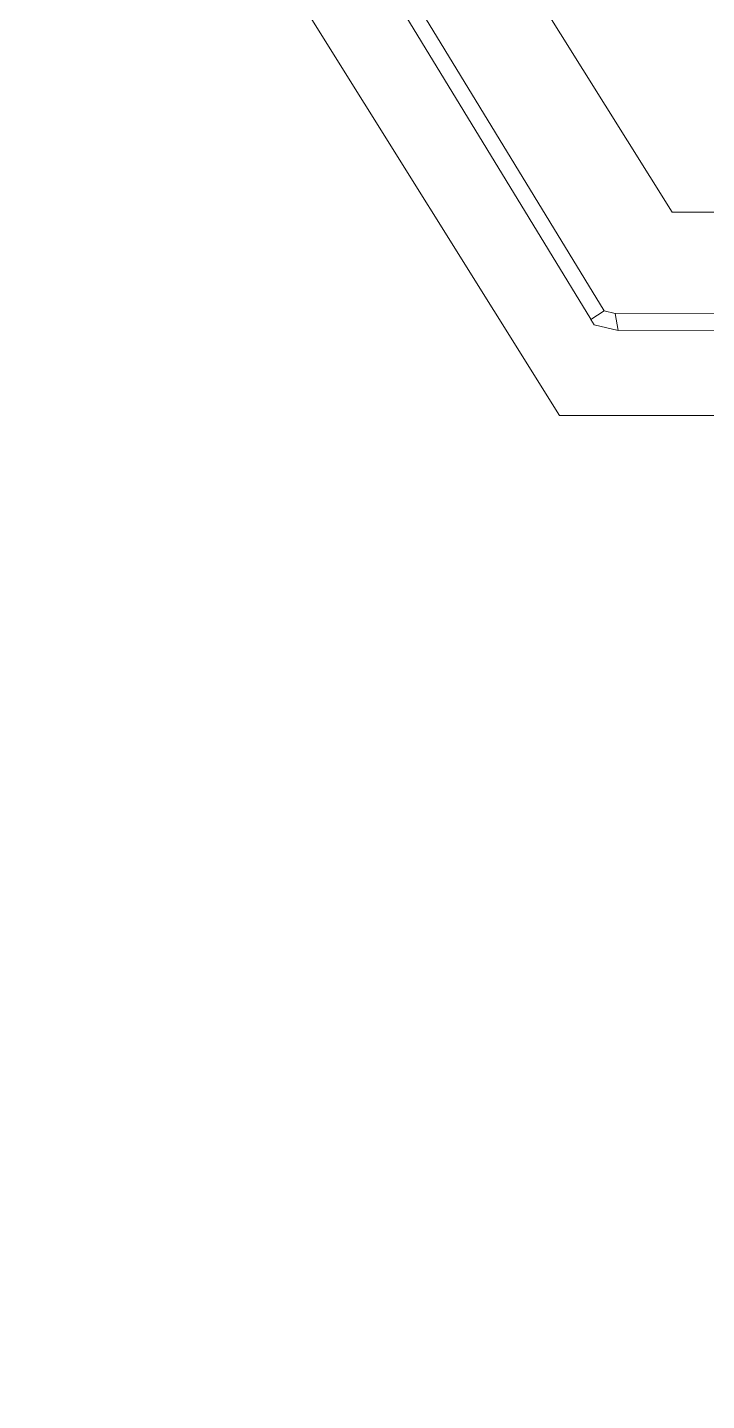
# Model space of a CAD drawing. Header units: inches. Extents: x -1128 to 651, y 96 to 845.
# Drawn here: x -1046.666 to -1044.256, y 732.346 to 737.224 of the extents above; entities that cross this region are included whole.
import ezdxf

# ---------------------------------------------------------------- set-up
doc = ezdxf.new("R2010")
doc.units = ezdxf.units.IN
doc.header["$MEASUREMENT"] = 0
doc.layers.add('Cable Trench', color=2, linetype='Continuous')
doc.layers.add('Cables', color=7, linetype='Continuous', lineweight=0)
doc.layers.add('Layout', color=6, linetype='Continuous', lineweight=18)

msp = doc.modelspace()

# ---------------------------------------------------------------- linework, layer by layer
at = {"layer": 'Cable Trench', "color": 2, "lineweight": 13}
for p, q in [((-1044.3775, 736.5679), (-1055.2072, 753.9004)), ((-1044.7778, 735.8451), (-1055.6182, 753.1986)), ((-1035.2687, 736.5513), (-1044.3775, 736.5679)), ((-1035.2679, 735.8451), (-1044.7778, 735.8451))]:
    msp.add_line(p, q, dxfattribs=at)
at = {"layer": 'Cables', "color": 0, "linetype": 'Continuous', "lineweight": 0}
msp.add_line((-1044.6186, 736.2172), (-1044.6668, 736.1871), dxfattribs=at)
at = {"layer": 'Cables', "color": 0, "lineweight": 0}
for points in [[(-1055.2241, 753.5966), (-1044.6185, 736.2173)], [(-1055.2572, 753.5416), (-1044.6667, 736.1872)], [(-1044.5693, 736.1475), (-1034.6618, 736.16)]]:
    msp.add_lwpolyline(points, dxfattribs=at)
at = {"layer": 'Cables', "color": 0, "linetype": 'Continuous', "lineweight": 0}
msp.add_lwpolyline([(-1044.5794, 736.2082), (-1044.6186, 736.2172), (-1044.5794, 736.2082), (-1044.5693, 736.1475)], dxfattribs=at)
msp.add_lwpolyline([(-1044.6668, 736.1871), (-1044.6543, 736.1671), (-1044.5693, 736.1475), (-1044.5693, 736.1475), (-1044.5693, 736.1475), (-1044.6543, 736.1671)], close=True, dxfattribs=at)
at = {"layer": 'Cables', "color": 0, "lineweight": 0}
msp.add_open_spline([(-1044.5794, 736.2082), (-1044.5794, 736.2082), (-1044.5794, 736.2082), (-1044.5794, 736.2082), (-1044.5794, 736.2082), (-1044.5794, 736.2082), (-1044.5794, 736.2082), (-1044.5794, 736.2082), (-1034.6618, 736.2168), (-1034.6618, 736.2168)], degree=3, knots=[0, 0, 0, 0, 1, 1, 1, 2, 2, 2, 3, 3, 3, 3], dxfattribs=at)
at = {"layer": 'Layout'}
msp.add_arc((-1037.9018, 732.3464), 10.83, 86.22389, 180, dxfattribs=at)

doc.saveas('drawing.dxf')
